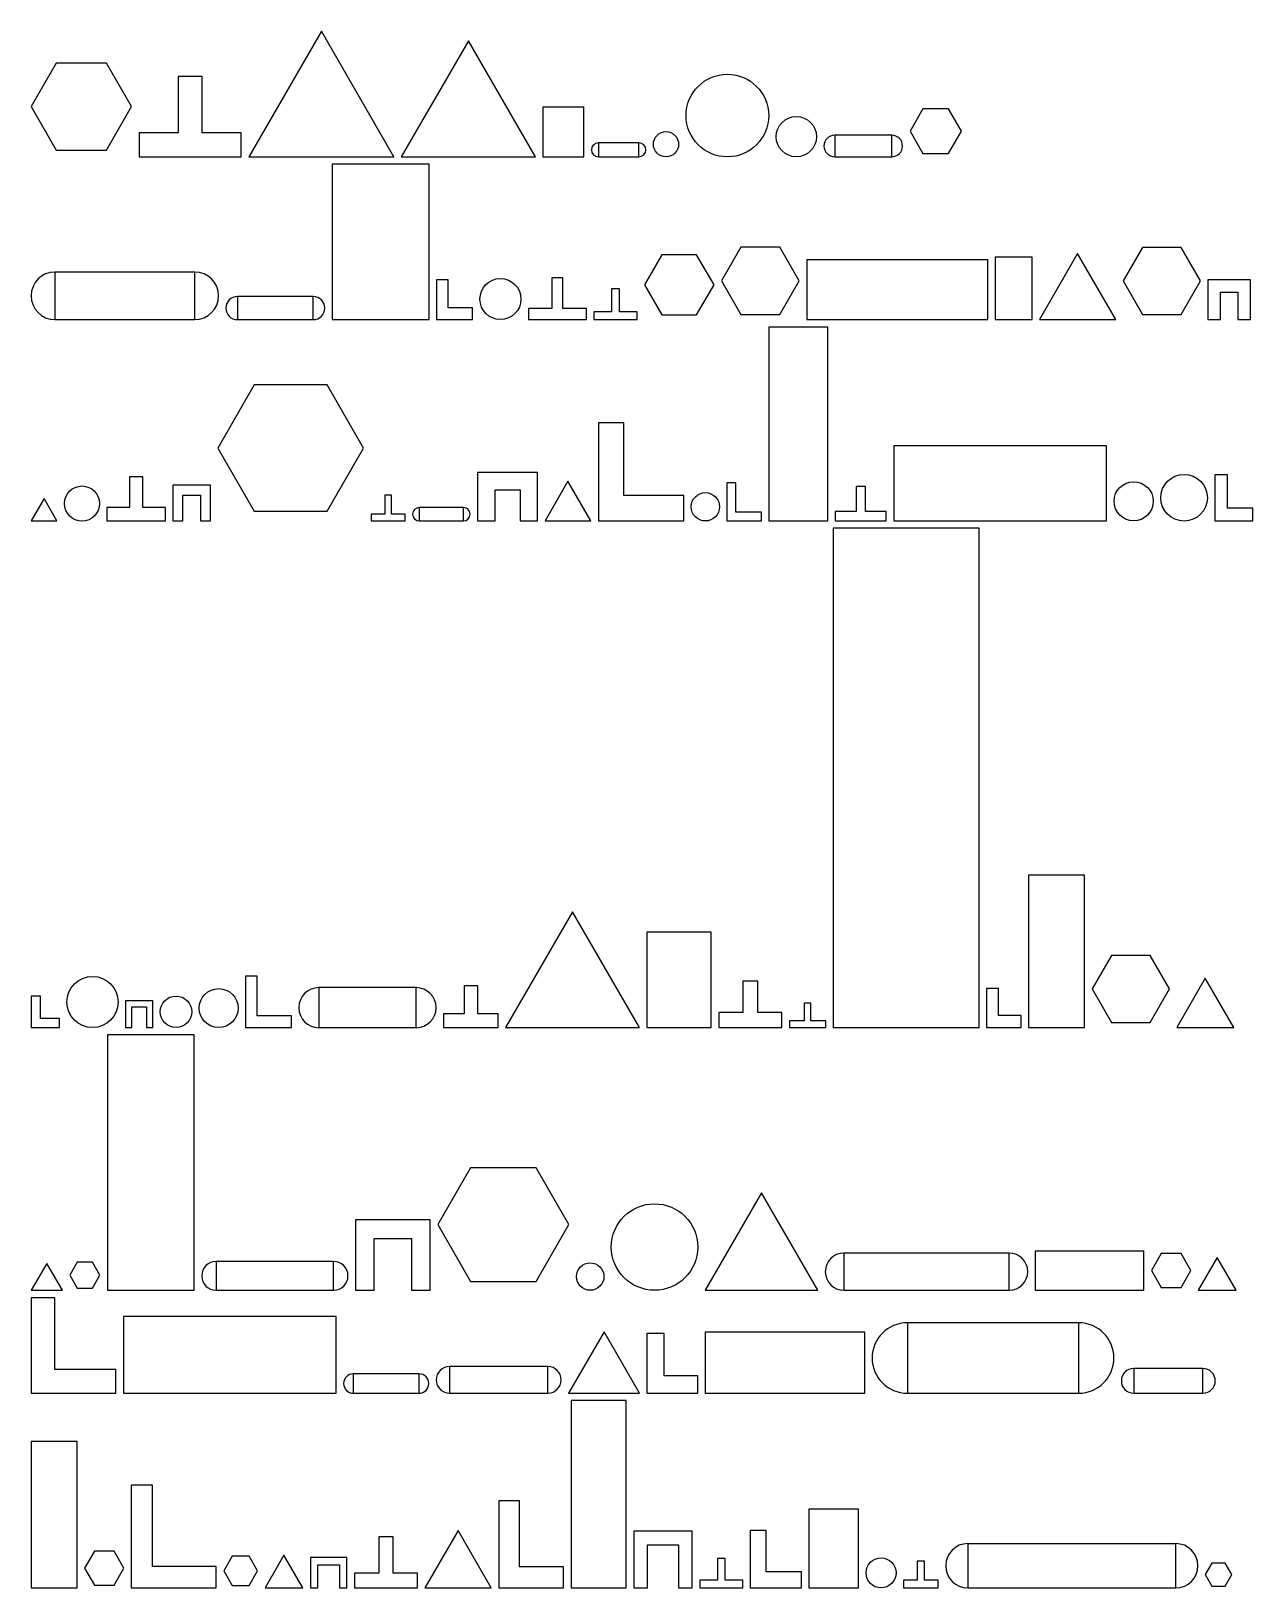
# Model space of a CAD drawing. Header units: millimetres. Extents: x 0 to 822, y 0 to 1048.
import ezdxf

# ---------------------------------------------------------------- set-up
doc = ezdxf.new("R2010")
doc.units = ezdxf.units.MM

msp = doc.modelspace()

# ---------------------------------------------------------------- linework, layer by layer
for points in [[(146.4, 963.1), (244.1, 963.1), (195.3, 1047.7)], [(249.1, 963.1), (339.3, 963.1), (294.2, 1041.2)], [(67.6, 996.9), (50.7, 1026.2), (16.9, 1026.2), (0, 996.9), (16.9, 967.6), (50.7, 967.6)], [(72.6, 963.1), (141.4, 963.1), (141.4, 979.3), (115.1, 979.3), (115.1, 1017.2), (98.9, 1017.2), (98.9, 979.3), (72.6, 979.3), (72.6, 963.1)], [(344.3, 963.1), (372, 963.1), (372, 996.5), (344.3, 996.5), (344.3, 963.1)], [(626.1, 980.5), (617.4, 995.5), (600.1, 995.5), (591.4, 980.5), (600.1, 965.4), (617.4, 965.4)], [(540.7, 963.1), (579.1, 963.1), (579.1, 977.6), (540.7, 977.6)], [(381.7, 963.1), (409, 963.1), (409, 972.5), (381.7, 972.5)], [(202.6, 853.6), (267.8, 853.6), (267.8, 958.1), (202.6, 958.1), (202.6, 853.6)], [(516.9, 879.7), (503.8, 902.4), (477.6, 902.4), (464.5, 879.7), (477.6, 857.1), (503.8, 857.1)], [(786.8, 879.6), (773.9, 902.1), (747.9, 902.1), (734.9, 879.6), (747.9, 857.1), (773.9, 857.1)], [(459.5, 876.9), (447.8, 897.1), (424.5, 897.1), (412.8, 876.9), (424.5, 856.7), (447.8, 856.7)], [(521.9, 853.6), (643.7, 853.6), (643.7, 893.9), (521.9, 893.9), (521.9, 853.6)], [(648.7, 853.6), (673.5, 853.6), (673.5, 895.5), (648.7, 895.5), (648.7, 853.6)], [(678.5, 853.6), (729.9, 853.6), (704.2, 898.1)], [(16, 853.6), (110.1, 853.6), (110.1, 885.5), (16, 885.5)], [(272.8, 853.6), (297, 853.6), (297, 861.5), (280.7, 861.5), (280.7, 880.4), (272.8, 880.4), (272.8, 853.6)], [(334.6, 853.6), (373.6, 853.6), (373.6, 861), (357.8, 861), (357.8, 881.6), (350.4, 881.6), (350.4, 861), (334.6, 861), (334.6, 853.6)], [(791.8, 853.6), (800.3, 853.6), (800.3, 872), (812, 872), (812, 853.6), (820.5, 853.6), (820.5, 880.4), (791.8, 880.4), (791.8, 853.6)], [(378.6, 853.6), (407.8, 853.6), (407.8, 858.8), (395.8, 858.8), (395.8, 874.3), (390.6, 874.3), (390.6, 858.8), (378.6, 858.8), (378.6, 853.6)], [(138.8, 853.6), (189.8, 853.6), (189.8, 869.1), (138.8, 869.1)], [(496.4, 718.1), (536.1, 718.1), (536.1, 848.6), (496.4, 848.6), (496.4, 718.1)], [(223.7, 767.1), (199.2, 809.6), (150.1, 809.6), (125.6, 767.1), (150.1, 724.6), (199.2, 724.6)], [(381.7, 718.1), (439.1, 718.1), (439.1, 735.3), (398.9, 735.3), (398.9, 784.2), (381.7, 784.2), (381.7, 718.1)], [(580.4, 718.1), (723.7, 718.1), (723.7, 768.6), (580.4, 768.6), (580.4, 718.1)], [(50.9, 718.1), (90.3, 718.1), (90.3, 727.1), (75.1, 727.1), (75.1, 747.8), (66.1, 747.8), (66.1, 727.1), (50.9, 727.1), (50.9, 718.1)], [(300.4, 718.1), (312.2, 718.1), (312.2, 738.9), (329.1, 738.9), (329.1, 718.1), (340.8, 718.1), (340.8, 750.6), (300.4, 750.6), (300.4, 718.1)], [(345.8, 718.1), (376.7, 718.1), (361.2, 744.8)], [(796.4, 718.1), (822.1, 718.1), (822.1, 726.6), (805, 726.6), (805, 749.1), (796.4, 749.1), (796.4, 718.1)], [(95.3, 718.1), (102, 718.1), (102, 735.5), (113.9, 735.5), (113.9, 718.1), (120.6, 718.1), (120.6, 742.2), (95.3, 742.2), (95.3, 718.1)], [(228.7, 718.1), (251.7, 718.1), (251.7, 722.6), (242.4, 722.6), (242.4, 735.4), (237.9, 735.4), (237.9, 722.6), (228.7, 722.6), (228.7, 718.1)], [(468.2, 718.1), (491.4, 718.1), (491.4, 724), (474.2, 724), (474.2, 743.7), (468.2, 743.7), (468.2, 718.1)], [(541.1, 718.1), (575.4, 718.1), (575.4, 724.4), (561.4, 724.4), (561.4, 741.3), (555.1, 741.3), (555.1, 724.4), (541.1, 724.4), (541.1, 718.1)], [(0, 718.1), (17.4, 718.1), (8.7, 733.1)], [(261.2, 718.1), (290.9, 718.1), (290.9, 727.1), (261.2, 727.1)], [(539.7, 377.1), (637.9, 377.1), (637.9, 713.1), (539.7, 713.1), (539.7, 377.1)], [(671.2, 377.1), (708.9, 377.1), (708.9, 479.7), (671.2, 479.7), (671.2, 377.1)], [(319.3, 377.1), (409.3, 377.1), (364.3, 455)], [(414.3, 377.1), (457.7, 377.1), (457.7, 441.4), (414.3, 441.4), (414.3, 377.1)], [(765.9, 403.1), (752.9, 425.6), (726.9, 425.6), (713.9, 403.1), (726.9, 380.6), (752.9, 380.6)], [(144.3, 377.1), (175.2, 377.1), (175.2, 385), (152.2, 385), (152.2, 411.6), (144.3, 411.6), (144.3, 377.1)], [(770.9, 377.1), (809.4, 377.1), (790.1, 410.4)], [(0, 377.1), (19.1, 377.1), (19.1, 383.3), (6.2, 383.3), (6.2, 398.2), (0, 398.2), (0, 377.1)], [(193.6, 377.1), (259, 377.1), (259, 404), (193.6, 404)], [(277.5, 377.1), (314.3, 377.1), (314.3, 386.3), (300.5, 386.3), (300.5, 405.2), (291.3, 405.2), (291.3, 386.3), (277.5, 386.3), (277.5, 377.1)], [(462.7, 377.1), (505.2, 377.1), (505.2, 387.3), (489.1, 387.3), (489.1, 408.4), (478.8, 408.4), (478.8, 387.3), (462.7, 387.3), (462.7, 377.1)], [(642.9, 377.1), (666.2, 377.1), (666.2, 385.2), (651, 385.2), (651, 403.5), (642.9, 403.5), (642.9, 377.1)], [(63.5, 377.1), (67.7, 377.1), (67.7, 391), (77.7, 391), (77.7, 377.1), (81.9, 377.1), (81.9, 395.1), (63.5, 395.1), (63.5, 377.1)], [(510.2, 377.1), (534.7, 377.1), (534.7, 381.6), (524.7, 381.6), (524.7, 393.6), (520.2, 393.6), (520.2, 381.6), (510.2, 381.6), (510.2, 377.1)], [(51.3, 200.3), (109.7, 200.3), (109.7, 372.1), (51.3, 372.1), (51.3, 200.3)], [(361.9, 244.5), (339.8, 282.7), (295.7, 282.7), (273.6, 244.5), (295.7, 206.2), (339.8, 206.2)], [(453.6, 200.3), (529.4, 200.3), (491.5, 265.9)], [(218.2, 200.3), (230.8, 200.3), (230.8, 235.2), (255.9, 235.2), (255.9, 200.3), (268.6, 200.3), (268.6, 247.8), (218.2, 247.8), (218.2, 200.3)], [(546.9, 200.3), (658.1, 200.3), (658.1, 225.3), (546.9, 225.3)], [(675.6, 200.3), (748.8, 200.3), (748.8, 226.7), (675.6, 226.7), (675.6, 200.3)], [(780.4, 213.6), (773.8, 225.1), (760.5, 225.1), (753.8, 213.6), (760.5, 202.1), (773.8, 202.1)], [(785.4, 200.3), (810.8, 200.3), (798.1, 222.3)], [(0, 200.3), (21, 200.3), (10.5, 218.4)], [(46.3, 210.4), (41.2, 219.2), (31, 219.2), (26, 210.4), (31, 201.6), (41.2, 201.6)], [(124.5, 200.3), (203.5, 200.3), (203.5, 219.7), (124.5, 219.7)], [(0, 131), (57.1, 131), (57.1, 146.9), (15.9, 146.9), (15.9, 195.3), (0, 195.3), (0, 131)], [(62.1, 131), (205.3, 131), (205.3, 182.6), (62.1, 182.6), (62.1, 131)], [(589.6, 131), (704.9, 131), (704.9, 178.4), (589.6, 178.4)], [(361.7, 131), (409.3, 131), (385.5, 172.3)], [(414.3, 131), (448.6, 131), (448.6, 142.7), (426, 142.7), (426, 171.2), (414.3, 171.2), (414.3, 131)], [(453.6, 131), (560.9, 131), (560.9, 172.2), (453.6, 172.2), (453.6, 131)], [(281.6, 131), (347.7, 131), (347.7, 149), (281.6, 149)], [(741.9, 131), (788.5, 131), (788.5, 147.6), (741.9, 147.6)], [(216.8, 131), (261.1, 131), (261.1, 144), (216.8, 144)], [(363.3, 0), (400.5, 0), (400.5, 126), (363.3, 126), (363.3, 0)], [(0, 0), (31, 0), (31, 98.6), (0, 98.6), (0, 0)], [(67.4, 0), (124.6, 0), (124.6, 14.4), (81.7, 14.4), (81.7, 69.2), (67.4, 69.2), (67.4, 0)], [(314.6, 0), (358.3, 0), (358.3, 14.1), (328.7, 14.1), (328.7, 58.6), (314.6, 58.6), (314.6, 0)], [(523.3, 0), (556.7, 0), (556.7, 52.9), (523.3, 52.9), (523.3, 0)], [(217.5, 0), (260, 0), (260, 9.8), (243.6, 9.8), (243.6, 34.4), (233.9, 34.4), (233.9, 9.8), (217.5, 9.8), (217.5, 0)], [(265, 0), (309.6, 0), (287.3, 38.6)], [(405.5, 0), (414.7, 0), (414.7, 28.9), (435.7, 28.9), (435.7, 0), (444.9, 0), (444.9, 38.1), (405.5, 38.1), (405.5, 0)], [(483.8, 0), (518.3, 0), (518.3, 10.9), (494.7, 10.9), (494.7, 38.5), (483.8, 38.5), (483.8, 0)], [(62.4, 13.2), (55.8, 24.6), (42.6, 24.6), (36, 13.2), (42.6, 1.8), (55.8, 1.8)], [(152.4, 11.4), (146.7, 21.3), (135.3, 21.3), (129.6, 11.4), (135.3, 1.5), (146.7, 1.5)], [(157.4, 0), (182.9, 0), (170.1, 22.1)], [(630.3, 0), (770.2, 0), (770.2, 29.7), (630.3, 29.7)], [(187.9, 0), (193, 0), (193, 15.4), (207.4, 15.4), (207.4, 0), (212.5, 0), (212.5, 20.5), (187.9, 20.5), (187.9, 0)], [(449.9, 0), (478.8, 0), (478.8, 5.1), (466.9, 5.1), (466.9, 19.7), (461.8, 19.7), (461.8, 5.1), (449.9, 5.1), (449.9, 0)], [(587, 0), (610.4, 0), (610.4, 5.1), (601.2, 5.1), (601.2, 18), (596.1, 18), (596.1, 5.1), (587, 5.1), (587, 0)], [(807.9, 8.9), (803.5, 16.6), (794.6, 16.6), (790.1, 8.9), (794.6, 1.2), (803.5, 1.2)]]:
    msp.add_lwpolyline(points, close=True)
for centre, radius in [((468.5, 990.9), 27.8), ((514.9, 976.7), 13.6), ((427.2, 971.6), 8.48), ((315.8, 867.4), 13.8), ((741.9, 731.3), 13.2), ((775.8, 733.7), 15.7), ((34.2, 729.8), 11.8), ((453.7, 727.6), 9.55), ((41.3, 394.3), 17.2), ((97.5, 387.7), 10.6), ((126.2, 390.2), 13.1), ((419.5, 229.4), 29.1), ((376.2, 209.5), 9.25), ((571.9, 10.1), 10.1)]:
    msp.add_circle(centre, radius)
for centre, radius, start, end in [((540.7, 970.4), 7.26, 90, 270), ((579.1, 970.4), 7.26, 270, 90), ((381.7, 967.8), 4.68, 90, 270), ((409, 967.8), 4.68, 270, 90), ((16, 869.6), 16, 90, 270), ((110.1, 869.6), 16, 270, 90), ((138.8, 861.3), 7.74, 90, 270), ((189.8, 861.3), 7.74, 270, 90), ((261.2, 722.6), 4.53, 90, 270), ((290.9, 722.6), 4.53, 270, 90), ((193.6, 390.5), 13.5, 90, 270), ((259, 390.5), 13.5, 270, 90), ((546.9, 212.8), 12.5, 90, 270), ((658.1, 212.8), 12.5, 270, 90), ((124.5, 210), 9.71, 90, 270), ((203.5, 210), 9.71, 270, 90), ((589.6, 154.7), 23.7, 90, 270), ((704.9, 154.7), 23.7, 270, 90), ((281.6, 140), 8.98, 90, 270), ((347.7, 140), 8.98, 270, 90), ((741.9, 139.3), 8.3, 90, 270), ((788.5, 139.3), 8.3, 270, 90), ((216.8, 137.5), 6.51, 90, 270), ((261.1, 137.5), 6.51, 270, 90), ((630.3, 14.9), 14.9, 90, 270), ((770.2, 14.9), 14.9, 270, 90)]:
    msp.add_arc(centre, radius, start, end)

doc.saveas('drawing.dxf')
